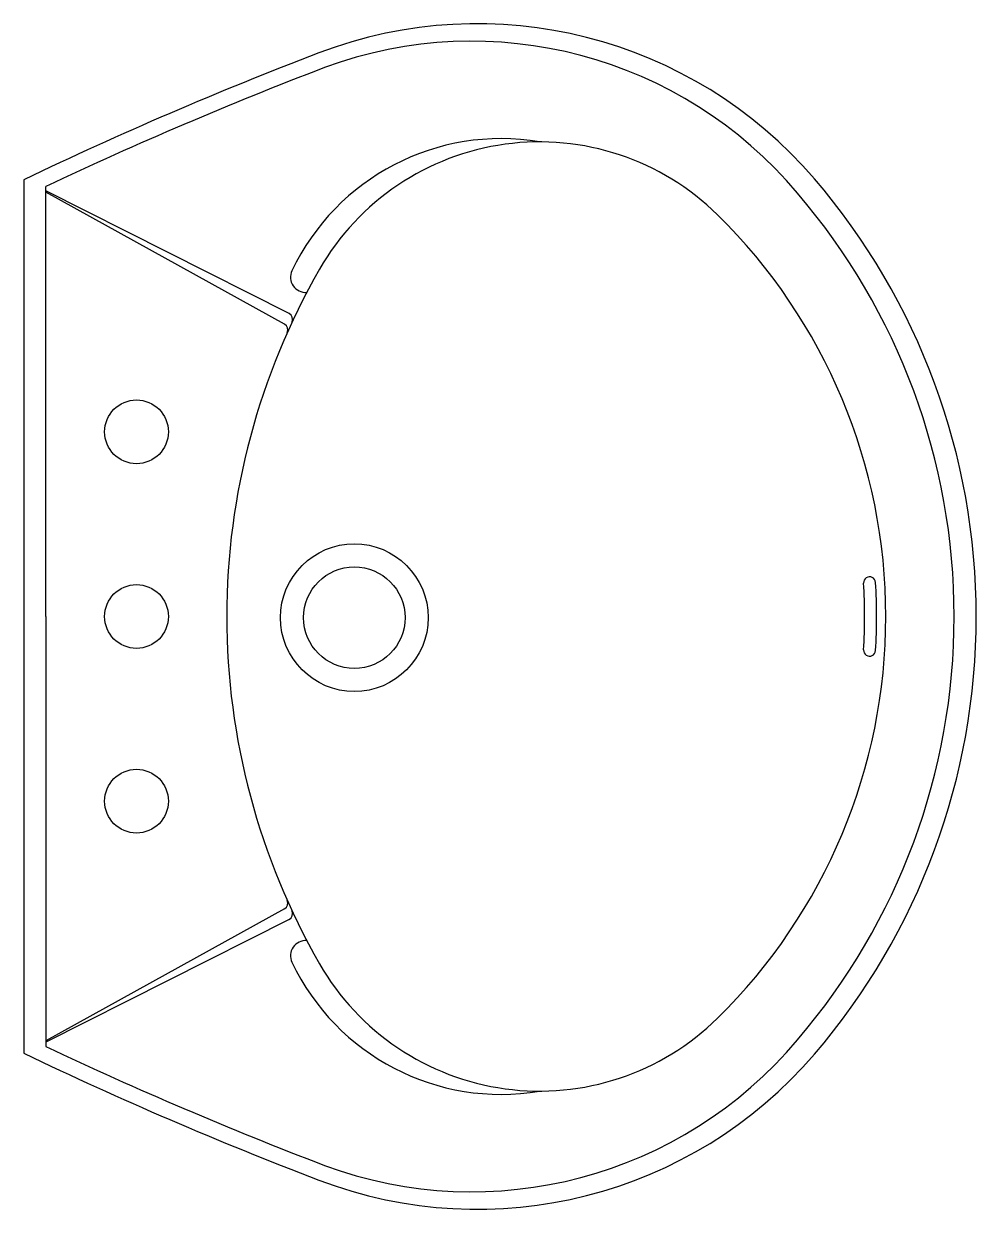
# Model space of a CAD drawing. Header units: millimetres. Extents: x -2942.257 to -2941.807, y 2975.067 to 2975.627.
import ezdxf

# ---------------------------------------------------------------- set-up
doc = ezdxf.new("R2010")
doc.units = ezdxf.units.MM
doc.header["$LTSCALE"] = 10
doc.layers.add('banheiro_louças', color=2, linetype='Continuous')

msp = doc.modelspace()

# ---------------------------------------------------------------- linework, layer by layer
at = {"layer": 'banheiro_louças'}
for p, q in [((-2942.257281437582, 2975.553129139032), (-2942.257281437582, 2975.140628866306)), ((-2942.246816314581, 2975.346879003306), (-2942.246816314581, 2975.549901669305)), ((-2942.131908312581, 2975.489932955306), (-2942.246816314581, 2975.547854038305)), ((-2942.134076187582, 2975.484898960306), (-2942.246816314581, 2975.547333629306)), ((-2942.246816314581, 2975.346879003306), (-2942.246816314581, 2975.143856336306))]:
    msp.add_line(p, q, dxfattribs=at)
at = {"layer": 'banheiro_louças', "color": 1}
for p, q in [((-2942.134076187582, 2975.208859045306), (-2942.246816314581, 2975.146424376306)), ((-2942.131908312581, 2975.203825050305), (-2942.246816314581, 2975.145903967306))]:
    msp.add_line(p, q, dxfattribs=at)
at = {"layer": 'banheiro_louças'}
for centre in [(-2942.203996518581, 2975.434088363305), (-2942.203996518581, 2975.346879003306), (-2942.203996518581, 2975.346879003306), (-2942.203996518581, 2975.259669643305)]:
    msp.add_circle(centre, 0.015043615, dxfattribs=at)
at = {"layer": 'banheiro_louças', "color": 1}
for radius in [0.034883744, 0.023982574]:
    msp.add_circle((-2942.101097181581, 2975.346330153305), radius, dxfattribs=at)
at = {"layer": 'banheiro_louças'}
for centre, radius, start, end in [((-2942.043024045582, 2975.417039394306), 0.209781654, 40.61168699999612, 110.9094860000005), ((-2942.045596255582, 2975.417757705306), 0.200778454, 39.97837600000459, 110.2969830000005), ((-2941.454130969581, 2973.875646672306), 1.859838192, 110.9094860000005, 115.5843180000012), ((-2941.454130969581, 2973.875646672306), 1.852425396, 110.9094860000005, 115.3354750000003), ((-2942.013589385581, 2975.451080462306), 0.119926596, 45.45675199999732, 150.0877859999961), ((-2942.124847794581, 2975.346879003306), 0.317566655, 0, 40.61168699999612), ((-2942.124847794581, 2975.346879003306), 0.307101532, 0, 40.61168699999612), ((-2942.116142598581, 2975.346879003306), 0.266128872, 0, 45.45675199999732), ((-2941.832466879581, 2975.346879003306), 0.328884261, 150.0877839999991, 180), ((-2941.832466879581, 2975.346879003306), 0.328884261, 180, 209.9122160000009), ((-2942.116142598581, 2975.346879003306), 0.266128872, 314.5432480000027, 0), ((-2942.124847794581, 2975.346879003306), 0.307101532, 319.3883130000038, 0), ((-2942.124847794581, 2975.346879003306), 0.317566655, 319.3883130000038, 0), ((-2942.135554902581, 2975.211529271306), 0.003052328, 298.9767599999983, 24.06413500000449), ((-2942.133282211581, 2975.206550689305), 0.003052328, 296.751066999998, 25.00873300000543), ((-2942.013589385581, 2975.242677543305), 0.119926596, 209.9122140000039, 314.5432480000027), ((-2942.045596255582, 2975.276000300306), 0.200778454, 249.7030169999995, 320.0216239999954), ((-2941.454130969581, 2976.818111333305), 1.859838192, 244.4156819999988, 249.0905139999996), ((-2941.454130969581, 2976.818111333305), 1.852425396, 244.6645249999968, 249.0905139999996), ((-2942.043024045582, 2975.276718611306), 0.209781654, 249.0905139999996, 319.3883130000038)]:
    msp.add_arc(centre, radius, start, end, dxfattribs=at)
at = {"layer": 'banheiro_louças', "color": 1}
for centre, radius, start, end in [((-2942.031820625582, 2975.463198838306), 0.109338878, 80.40163000000072, 154.5784609999971), ((-2942.124124750581, 2975.507070591306), 0.007139161, 154.5784609999971, 274.5695329999993), ((-2942.133282211581, 2975.487207316306), 0.003052328, 334.9912669999946, 63.24893300000195), ((-2942.135554902581, 2975.482228734305), 0.003052328, 335.9358649999955, 61.02324000000169), ((-2941.857698100582, 2975.362794711306), 0.002834304, 3.523977999998538, 183.5239899999983), ((-2942.116142598581, 2975.346879003306), 0.256099796, 0, 3.523977999998538), ((-2942.116142598581, 2975.346879003306), 0.261768404, 0, 3.523977999998538), ((-2942.116142598581, 2975.346879003306), 0.256099796, 356.4760220000015, 0), ((-2942.116142598581, 2975.346879003306), 0.261768404, 356.4760220000015, 0), ((-2941.857698100582, 2975.330963294306), 0.002834304, 176.4760100000017, 356.4760220000015), ((-2942.124124750581, 2975.186687414306), 0.007139161, 85.43046700000065, 205.4215390000029), ((-2942.031820625582, 2975.230559167305), 0.109338878, 205.4215390000029, 279.5983699999992)]:
    msp.add_arc(centre, radius, start, end, dxfattribs=at)

doc.saveas('drawing.dxf')
